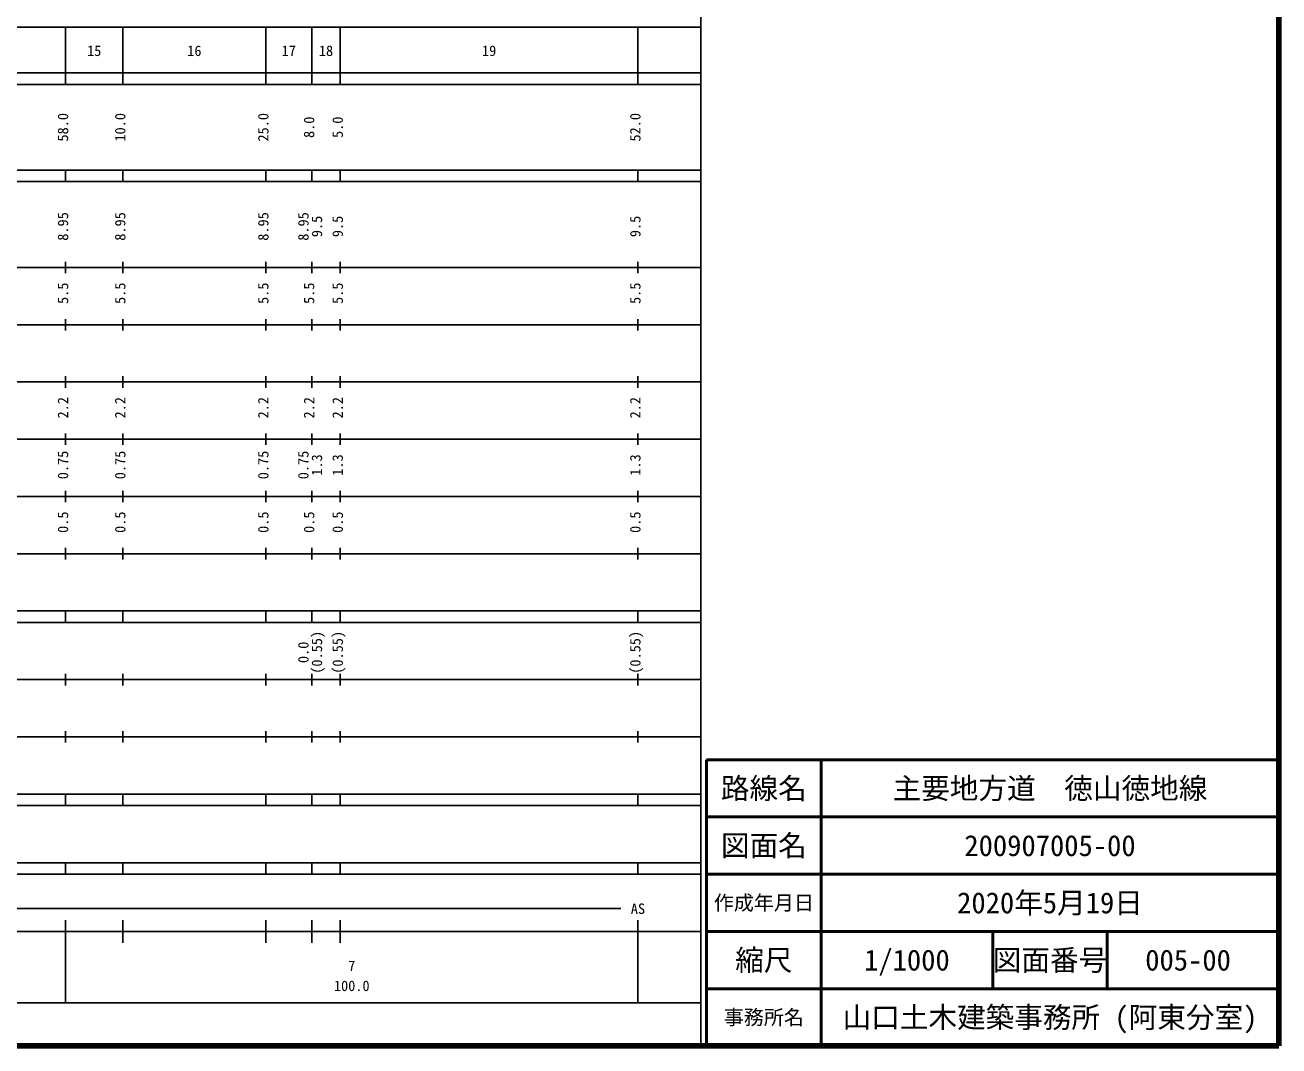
# Model space of a CAD drawing. Units: millimetres, scale not verified. Extents: x 40000 to 680000, y 20000 to 380000.
# Drawn here: x 460919 to 680000, y 20000 to 198357 of the extents above; entities that cross this region are included whole.
import ezdxf
from ezdxf.enums import TextEntityAlignment as Align

# ---------------------------------------------------------------- set-up
doc = ezdxf.new("R2010")
doc.units = ezdxf.units.MM
doc.header["$LTSCALE"] = 1000
for name, color, linetype, lineweight in [('M-TTL', 2, 'Continuous', 140), ('M-TTL-BAND', 7, 'Continuous', 25), ('M-TTL-FRAM', 2, 'Continuous', 50), ('M-TTL-LINE', 7, 'Continuous', 50)]:
    doc.layers.add(name, color=color, linetype=linetype, lineweight=lineweight)
doc.layers.add('M-TTL-TXT', color=7, linetype='Continuous')
doc.styles.add('ＭＳ ゴシック', font='')
doc.styles.get('ＭＳ ゴシック').set_extended_font_data('MS Gothic')

msp = doc.modelspace()

# ---------------------------------------------------------------- linework, layer by layer
at = {"layer": 'M-TTL'}
for p, q in [((680000, 20000), (680000, 380000)), ((40000, 20000), (680000, 20000))]:
    msp.add_line(p, q, dxfattribs=at)
at = {"layer": 'M-TTL-BAND'}
for p, q in [((579000, 20000), (579000, 370000)), ((68000, 198000), (579000, 198000)), ((468000, 188000), (468000, 198000)), ((478000, 188000), (478000, 198000)), ((503000, 188000), (503000, 198000)), ((511000, 188000), (511000, 198000)), ((516000, 188000), (516000, 198000)), ((568000, 188000), (568000, 198000)), ((40000, 190000), (579000, 190000)), ((40000, 188000), (579000, 188000)), ((40000, 173000), (579000, 173000)), ((40000, 171000), (579000, 171000)), ((468000, 171000), (468000, 173000)), ((478000, 171000), (478000, 173000)), ((503000, 171000), (503000, 173000)), ((511000, 171000), (511000, 173000)), ((516000, 171000), (516000, 173000)), ((568000, 171000), (568000, 173000)), ((40000, 156000), (579000, 156000)), ((468000, 155000), (468000, 157000)), ((478000, 155000), (478000, 157000)), ((503000, 155000), (503000, 157000)), ((511000, 155000), (511000, 157000)), ((516000, 155000), (516000, 157000)), ((568000, 155000), (568000, 157000)), ((468000, 145000), (468000, 147000)), ((478000, 145000), (478000, 147000)), ((503000, 145000), (503000, 147000)), ((511000, 145000), (511000, 147000)), ((516000, 145000), (516000, 147000)), ((568000, 145000), (568000, 147000)), ((46000, 146000), (579000, 146000)), ((52000, 136000), (579000, 136000)), ((468000, 135000), (468000, 137000)), ((478000, 135000), (478000, 137000)), ((503000, 135000), (503000, 137000)), ((511000, 135000), (511000, 137000)), ((516000, 135000), (516000, 137000)), ((568000, 135000), (568000, 137000)), ((46000, 126000), (579000, 126000)), ((468000, 125000), (468000, 127000)), ((478000, 125000), (478000, 127000)), ((503000, 125000), (503000, 127000)), ((511000, 125000), (511000, 127000)), ((516000, 125000), (516000, 127000)), ((568000, 125000), (568000, 127000)), ((468000, 115000), (468000, 117000)), ((478000, 115000), (478000, 117000)), ((503000, 115000), (503000, 117000)), ((511000, 115000), (511000, 117000)), ((516000, 115000), (516000, 117000)), ((568000, 115000), (568000, 117000)), ((52000, 116000), (579000, 116000)), ((46000, 106000), (579000, 106000)), ((468000, 105000), (468000, 107000)), ((478000, 105000), (478000, 107000)), ((503000, 105000), (503000, 107000)), ((511000, 105000), (511000, 107000)), ((516000, 105000), (516000, 107000)), ((568000, 105000), (568000, 107000)), ((40000, 96000), (579000, 96000)), ((468000, 94000), (468000, 96000)), ((478000, 94000), (478000, 96000)), ((503000, 94000), (503000, 96000)), ((511000, 94000), (511000, 96000)), ((516000, 94000), (516000, 96000)), ((568000, 94000), (568000, 96000)), ((40000, 94000), (579000, 94000)), ((49000, 84000), (579000, 84000)), ((468000, 83000), (468000, 85000)), ((478000, 83000), (478000, 85000)), ((503000, 83000), (503000, 85000)), ((511000, 83000), (511000, 85000)), ((516000, 83000), (516000, 85000)), ((568000, 83000), (568000, 85000)), ((468000, 73000), (468000, 75000)), ((478000, 73000), (478000, 75000)), ((503000, 73000), (503000, 75000)), ((511000, 73000), (511000, 75000)), ((516000, 73000), (516000, 75000)), ((568000, 73000), (568000, 75000)), ((40000, 74000), (579000, 74000)), ((40000, 64000), (579000, 64000)), ((468000, 62000), (468000, 64000)), ((478000, 62000), (478000, 64000)), ((503000, 62000), (503000, 64000)), ((511000, 62000), (511000, 64000)), ((516000, 62000), (516000, 64000)), ((568000, 62000), (568000, 64000)), ((40000, 62000), (579000, 62000)), ((40000, 52000), (579000, 52000)), ((468000, 50000), (468000, 52000)), ((478000, 50000), (478000, 52000)), ((503000, 50000), (503000, 52000)), ((511000, 50000), (511000, 52000)), ((516000, 50000), (516000, 52000)), ((568000, 50000), (568000, 52000)), ((40000, 50000), (579000, 50000)), ((71000, 44000), (565000, 44000)), ((468000, 27500), (468000, 42000)), ((478000, 38000), (478000, 42000)), ((503000, 38000), (503000, 42000)), ((511000, 38000), (511000, 42000)), ((516000, 38000), (516000, 42000)), ((568000, 27500), (568000, 42000)), ((40000, 40000), (579000, 40000)), ((68000, 27500), (579000, 27500))]:
    msp.add_line(p, q, dxfattribs=at)
at = {"layer": 'M-TTL-FRAM'}
for p, q in [((680000, 70000), (580000, 70000)), ((580000, 70000), (580000, 20000))]:
    msp.add_line(p, q, dxfattribs=at)
at = {"layer": 'M-TTL-LINE'}
for p, q in [((600000, 70000), (600000, 20000)), ((680000, 60000), (580000, 60000)), ((680000, 50000), (580000, 50000)), ((680000, 40000), (580000, 40000)), ((630000, 40000), (630000, 30000)), ((650000, 40000), (650000, 30000)), ((680000, 30000), (580000, 30000))]:
    msp.add_line(p, q, dxfattribs=at)

# ---------------------------------------------------------------- texts
at = {"layer": 'M-TTL-BAND', "style": 'ＭＳ ゴシック'}
for s, p in [('15', (473000, 192405)), ('16', (490500, 192405)), ('17', (507000, 192405)), ('18', (513500, 192405)), ('19', (542000, 192405)), ('AS', (568000, 42500)), ('7', (518000, 32523)), ('100.0', (518000, 29033))]:
    msp.add_text(s, height=1833, dxfattribs=at).set_placement(p, align=Align.BOTTOM_CENTER)
for s, p in [('58.0', (469000, 180500)), ('10.0', (479000, 180500)), ('25.0', (504000, 180500)), ('8.0', (512000, 180500)), ('5.0', (517000, 180500)), ('52.0', (569000, 180500)), ('8.95', (469000, 163174)), ('8.95', (479000, 163174)), ('8.95', (504000, 163174)), ('8.95', (511000, 163174)), ('9.5', (513370, 163174)), ('9.5', (517000, 163174)), ('9.5', (569000, 163174)), ('5.5', (469000, 151500)), ('5.5', (479000, 151500)), ('5.5', (504000, 151500)), ('5.5', (512000, 151500)), ('5.5', (517000, 151500)), ('5.5', (569000, 151500)), ('2.2', (469000, 131500)), ('2.2', (479000, 131500)), ('2.2', (504000, 131500)), ('2.2', (512000, 131500)), ('2.2', (517000, 131500)), ('2.2', (569000, 131500)), ('0.75', (469000, 121500)), ('0.75', (479000, 121500)), ('0.75', (504000, 121500)), ('0.75', (511000, 121500)), ('1.3', (513370, 121500)), ('1.3', (517000, 121500)), ('1.3', (569000, 121500)), ('0.5', (469000, 111500)), ('0.5', (479000, 111500)), ('0.5', (504000, 111500)), ('0.5', (512000, 111500)), ('0.5', (517000, 111500)), ('0.5', (569000, 111500)), ('(0.55)', (513370, 88764)), ('(0.55)', (517000, 88764)), ('(0.55)', (569000, 88764)), ('0.0', (511000, 88764))]:
    msp.add_text(s, height=1833, rotation=90, dxfattribs=at).set_placement(p, align=Align.BOTTOM_CENTER)
at = {"layer": 'M-TTL-TXT', "style": 'ＭＳ ゴシック'}
for s, height, p in [('路線名', 3666, (590000, 65000)), ('路線名', 3666, (590000, 65000)), ('主要地方道\u3000徳山徳地線', 3666, (640000, 65000)), ('図面名', 3666, (590000, 55000)), ('図面名', 3666, (590000, 55000)), ('200907005-00', 3666, (640000, 55000)), ('作成年月日', 2566, (590000, 45000)), ('作成年月日', 2566, (590000, 45000)), ('2020年5月19日', 3666, (640000, 45000)), ('縮尺', 3666, (590000, 35000)), ('縮尺', 3666, (590000, 35000)), ('図面番号', 3666, (640000, 35000)), ('図面番号', 3666, (640000, 35000)), ('1/1000', 3666, (615000, 35000)), ('005-00', 3666, (664125, 35000)), ('事務所名', 2566, (590000, 25000)), ('事務所名', 2566, (590000, 25000)), ('山口土木建築事務所 (阿東分室)', 3666, (640000, 25000))]:
    msp.add_text(s, height=height, dxfattribs=at).set_placement(p, align=Align.MIDDLE_CENTER)

doc.saveas('drawing.dxf')
